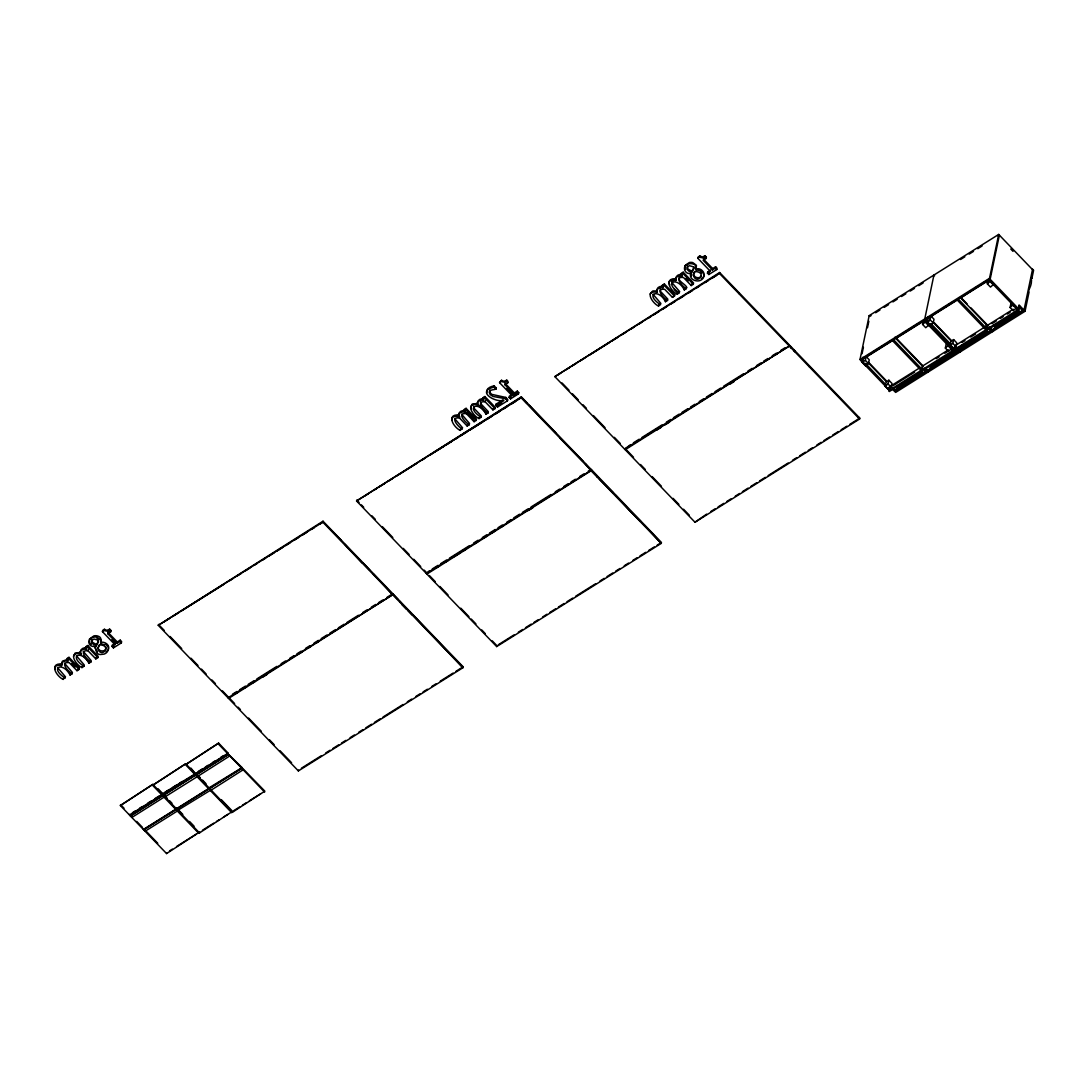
<?xml version="1.0" encoding="UTF-8"?>
<svg xmlns="http://www.w3.org/2000/svg" width="1088" height="1088" viewBox="0 0 1088 1088"><rect width="100%" height="100%" fill="white"/><g stroke="black" fill="none" stroke-linecap="round" stroke-linejoin="round"><path stroke-width="1.5" d="M100.667 643.579L100.735 639.948L97.077 637.214A6.174 5.005 11.8 0 0 93.568 637.201C88.454 637.69 86.85 645.143 92.453 646.394C97.947 645.334 93.405 656.064 102.15 654.337C107.454 654.677 111.207 647.346 105.726 644.545C96.737 645.347 104.965 637.69 97.349 635.922A6.174 5.005 11.8 0 0 93.84 635.909L89.352 639.214L89.597 642.763M164.125 796.307L164.397 797.246L162.697 795.627L130.424 816L166.573 853.563L199.009 832.429M164.805 795.994L165.118 796.797L197.322 776.614L197.2 775.717M177.507 810.125L177.725 811.09L175.902 808.411M210.378 789.507L210.65 790.459L208.651 788.542L176.419 808.765L176.637 808.085M227.95 752.937L218.62 743.131L186.198 764.266L218.62 743.131M241.849 767.38L228.534 754.351L196.262 774.724L228.534 754.351M98.138 647.102C97.43 652.378 107.739 652.202 105.835 646.816M650.08 293.95L652.868 290.931L657.288 290.945L657.016 292.25C644.096 289.952 652.297 303.334 658.553 306.054L660.878 303.457L652.895 294.154M57.487 667.502L65.47 676.804L63.145 679.388C56.889 676.668 48.688 663.299 61.608 665.584L62.37 661.178L66.654 659.695M68.068 659.818L67.796 661.123L66.654 659.926L66.926 658.621L68.979 657.342L79.342 668.1L79.07 669.406L77.017 670.698L69.278 662.66C59.051 661.314 68.299 671.84 72.134 673.758L70.081 675.036C63.036 661.178 48.634 667.379 65.198 678.096M63.145 679.388L63.417 678.096M66.654 659.926L68.979 657.342M70.081 675.036L70.353 673.744L66.939 670.194M72.134 673.758L72.406 672.452L64.423 663.15M80.43 653.793C79.41 649.89 83.028 646.843 86.89 648.026L85.734 646.83L87.802 645.538L98.151 656.309L97.893 657.601L95.826 658.893L88.087 650.855C77.86 649.509 87.122 660.035 90.943 661.953L88.89 663.245C81.858 649.386 67.442 655.588 84.007 666.305L81.954 667.597C75.711 664.877 67.51 651.494 80.43 653.793C79.07 650.23 83.83 648.475 86.618 649.318L85.462 648.122L85.734 646.83M77.017 670.698L79.342 668.1M81.233 655.207L81.505 653.902M81.954 667.597L82.226 666.291M85.462 648.122L87.802 645.538M84.007 666.305L84.279 664.999L76.296 655.697M88.087 650.855L88.359 649.55M88.89 663.245L89.162 661.939L83.477 656.037M90.943 661.953L91.215 660.661L83.232 651.358M95.771 646.762L95.989 645.415L95.254 648.244L97.553 651.685M95.826 658.893L96.098 657.601M112.01 646.394L114.893 644.586L102.449 631.652L102.721 630.346L104.421 629.286L106.842 630.319L109.711 629.19L110.962 630.496L110.69 631.802L107.739 633.651L117.001 643.266L119.952 641.417L120.224 640.125L121.638 641.58L121.366 642.886L113.424 647.863L112.01 646.394L112.282 645.102L115.165 643.294L111.778 639.758M102.449 631.652L104.421 629.286M107.739 633.651L108.011 632.346L110.962 630.496M104.149 630.591L107.875 631.298L109.711 629.19M113.424 647.863L113.696 646.558M114.893 644.586L115.165 643.294M117.001 643.266L117.273 641.974L120.224 640.125M161.867 794.158L162.098 795.192L129.853 815.402L120.36 805.542L152.796 784.407L162.765 794.77L195.01 774.547L194.956 773.378M234.6 703.542L228.793 697.49L228.589 698.414L298.37 770.916L462.944 667.719L463.148 666.808L393.366 594.293L228.018 697.816L158.25 625.314L323.027 521.206L392.795 593.708L392.605 594.619L322.823 522.118L323.027 521.206M129.853 815.402L162.126 795.042M120.36 805.542L152.796 784.407M130.424 816L162.697 795.627M162.765 794.77L195.038 774.398M195.609 774.996L163.336 795.369L195.609 774.996L197.05 776.478M166.573 853.563L166.763 852.638M185.708 763.762L153.272 784.897L185.708 763.762L195.69 774.126L227.922 753.916L227.922 753.018M195.69 774.126L227.963 753.753M163.377 795.206L199.485 832.918L199.675 832.007M228.018 697.816L228.222 696.905L222.401 690.853M199.485 832.918L231.921 811.784M196.289 774.574L232.397 812.287L232.601 811.362L221.34 799.666M232.397 812.287L264.833 791.139L241.604 767.326M298.37 770.916L298.561 770.005M427.094 573.145L426.904 574.07L496.672 646.571L661.259 543.374L661.45 542.463L591.668 469.948L426.333 573.471L356.551 500.97L521.329 396.862L591.097 469.363L590.906 470.274L521.138 397.773L521.329 396.862M362.1 562.931L344.896 544.313M391.544 593.531L373.198 573.716M228.589 698.414L393.366 594.293M434.343 452.078L462.876 434.194M434.751 451.833L437.458 450.405M401.785 604.479L406.422 608.926M406.708 609.28L402.193 604.221M407.796 610.409L412.257 615.046M458.714 416.595C457.694 412.692 461.312 409.646 465.174 410.829L464.902 412.121C462.114 411.278 457.354 413.032 458.714 416.595C445.794 414.297 453.995 427.679 460.238 430.399L462.577 427.802L454.594 418.499M426.333 573.471L429.379 570.765M461.53 414.161L469.513 423.463L469.241 424.755L467.174 426.047L459.517 418.01L459.789 416.704M464.902 412.121L463.746 410.924L464.018 409.632L466.086 408.34L476.449 419.111L476.177 420.403L474.11 421.695L466.385 413.658C456.144 412.311 465.406 422.838 469.241 424.755M460.238 430.399L460.51 429.094M463.746 410.924L466.086 408.34M466.385 413.658L466.643 412.352L473.28 419.247M467.174 426.047L467.446 424.742M477.537 404.79C476.503 400.887 480.121 397.854 483.997 399.024L482.841 397.827L484.894 396.535L495.258 407.306L494.986 408.612L492.932 409.89L485.194 401.853C474.966 400.506 484.228 411.046 488.05 412.95L485.996 414.242C478.951 400.384 464.549 406.586 481.114 417.302L479.06 418.594C472.804 415.874 464.603 402.506 477.537 404.79C476.177 401.227 480.937 399.486 483.725 400.33L482.569 399.133L482.841 397.827M474.11 421.695L474.382 420.403M478.326 406.205L478.598 404.913M479.06 418.594L479.332 417.302M482.569 399.133L484.894 396.535M481.114 417.302L481.386 416.01L474.137 408.367L473.538 406.246M485.194 401.853L485.466 400.561M485.996 414.242L486.268 412.95M488.05 412.95L488.322 411.658L481.073 404.015L480.474 401.894M502.819 399.922L496.142 404.11L495.87 405.402L497.461 407.062L507.511 400.751L505.58 398.738L493 396.44L490.171 394.631L489.233 392.319C489.41 388.212 499.419 391 493.911 387.178L494.183 385.886C490.878 386.335 485.466 388.552 486.866 392.795M495.761 389.3L496.155 387.926L494.183 385.886M495.883 389.218L496.155 387.926M492.932 409.89L493.204 408.598M492.075 415.874L463.61 433.459M509.116 397.406L511.999 395.583L499.555 382.65L501.514 380.297L503.934 381.317L506.804 380.188L508.069 381.507L507.797 382.799L504.846 384.649L514.107 394.278L517.058 392.414L517.33 391.122L518.731 392.591L518.473 393.883L510.53 398.861L509.116 397.406L509.388 396.1L512.271 394.291L506.614 388.416M499.555 382.65L501.514 380.297M497.461 407.062L497.733 405.756L502.044 403.05M504.846 384.649L505.118 383.357L514.379 392.972L514.107 394.278M501.255 381.589L504.982 382.296L506.804 380.188M505.58 398.738L505.852 397.433L491.708 394.359L489.641 392.142L489.967 390.034M507.511 400.751L507.783 399.459L505.852 397.433M510.53 398.861L510.789 397.569M511.999 395.583L512.271 394.291M461.897 666.631L412.95 615.033M496.672 646.571L496.862 645.66L492.211 640.818M633.542 457.273L625.396 448.814L625.206 449.725L694.974 522.226L859.561 419.03L859.751 418.118L789.983 345.617L624.634 449.14L554.853 376.625L719.63 272.517L789.412 345.018L789.208 345.943L719.44 273.428L719.63 272.517M559.708 437.866L583.032 461.353M589.859 469.186L585.344 463.76M591.478 470.873L591.668 469.948M426.904 574.07L591.695 470.356L597.421 476.299L596.945 476.857M599.352 479.06L613.387 492.891M624.634 449.14L630.55 444.625M657.016 292.25C655.656 288.687 660.416 286.933 663.204 287.776L662.062 286.579L662.334 285.287L664.387 283.995L674.75 294.766L674.478 296.058L672.425 297.35L664.686 289.313C654.459 287.966 663.707 298.493 667.542 300.41L665.489 301.702C658.444 287.844 644.028 294.046 660.606 304.762M658.553 306.054L658.825 304.749M662.062 286.579L664.387 283.995M665.489 301.702L665.761 300.397M667.542 300.41L667.814 299.118L660.566 291.475L660.307 288.918M672.425 297.35L674.75 294.766M675.838 280.446C674.818 276.542 678.422 273.51 682.298 274.679L682.026 275.985C679.238 275.142 674.478 276.882 675.838 280.446C662.918 278.161 671.119 291.53 677.362 294.25L679.687 291.666L671.704 282.363M629.49 510.367L615.699 495.298M630.061 510.966L640.628 521.193M682.026 275.985L680.87 274.788L681.142 273.482L683.21 272.204L693.559 282.962L693.287 284.267L691.234 285.559L683.495 277.508C673.268 276.162 682.53 286.702 686.351 288.606L684.298 289.898C677.266 276.039 662.85 282.241 679.415 292.958M677.362 294.25L677.634 292.958L674.234 289.408M680.87 274.788L683.21 272.204M684.298 289.898L686.623 287.314C685.862 284.24 676.07 280.432 679.701 276.678M686.351 288.606L686.623 287.314M691.125 273.374C684.066 275.142 681.496 264.806 688.976 263.867A6.174 5.005 11.8 0 1 692.485 263.881C697.666 263.69 694.511 271.007 697.911 270.164C701.257 270.314 704.97 273.605 703.664 277.154C700.386 284.689 686.664 279.942 691.397 272.068M691.179 273.428L691.451 272.122L691.043 276.202M691.234 285.559L691.506 284.254M707.418 273.061L710.301 271.252L697.857 258.305L698.129 257.013L699.829 255.952L702.25 256.972L705.119 255.843L706.37 257.162L706.098 258.454L703.147 260.304L712.409 269.933L715.36 268.083L715.632 266.778L717.046 268.246L716.774 269.538L708.832 274.516L707.418 273.061L709.621 270.545M696.075 270.232L696.415 265.309L692.757 262.575A6.174 5.005 11.8 0 0 689.248 262.562L684.76 265.866L685.005 269.43M697.857 258.305L699.829 255.952M699.557 257.244L703.283 257.951L705.119 255.843M708.832 274.516L709.104 273.224L707.69 271.755M710.301 271.252L710.573 269.946M712.409 269.933L712.681 268.627L715.632 266.778M660.198 542.286L644.096 524.81M738.806 293.556L738.997 292.631M694.974 522.226L706.615 514.134M625.206 449.725L789.983 345.617M789.874 346.623L790.065 345.712M791.017 347.82L791.207 346.895M791.194 347.997L791.384 347.072M793.655 350.554L793.846 349.629M793.818 350.73L794.009 349.806M794.961 351.914L795.151 351.002M809.146 366.656L809.336 365.731M998.689 234.437L989.522 278.31L990.202 279.018L860.703 360.223L860.01 359.516L869.176 315.642L998.689 234.437L1032.539 269.62M862.063 353.722L863.41 347.222M867.49 327.733L868.85 321.232M862.145 362.331L865.327 360.346L866.116 356.565L869.258 359.829L868.469 363.61L865.3 365.595L862.145 362.331L863.586 358.142M862.961 357.245L864.103 358.442L864.294 357.517M865.3 365.595L866.157 364.181M858.5 417.942L858.704 417.017M884.911 385.982L886.339 381.793L888.869 380.215L892.024 383.479L891.235 387.26L888.053 389.259L884.911 385.982L888.08 383.996L888.869 380.215M888.053 389.259L888.91 387.831M861.859 359.72L860.649 360.482L888.842 389.776L889.59 386.199M890.8 385.438L890.052 389.014L888.842 389.776M897.029 388.552L899.504 387.178L899.123 385.982M895.546 390.374L899.504 387.178M925.33 321.83L925.97 321.422L929.111 324.7L925.738 327.706L922.583 324.442L923.372 320.647M922.583 324.442L925.97 321.422M926.908 321.735L930.077 319.736L930.866 315.955L934.007 319.233L933.218 323.014L930.05 324.999L926.908 321.735L928.336 317.546M927.71 316.649L928.853 317.832L929.057 316.921M930.05 324.999L930.906 323.571M921.822 369.09L893.629 339.796L892.418 340.558L920.611 369.852L921.822 369.09L922.57 365.514M920.04 371.198L922.393 373.633L922.556 372.817M930.947 366.126L931.151 368.138L927.384 370.505M948.097 345.481L948.736 345.073L951.878 348.35L948.491 351.356L945.35 348.092L946.138 344.311M945.35 348.092L948.736 345.073M949.661 345.386L951.102 341.197L953.632 339.606L956.774 342.883L955.985 346.664L952.816 348.65L949.661 345.386L952.83 343.4L953.632 339.606M952.816 348.65L953.02 347.63L950.926 345.454M953.931 347.534L954.067 350.907M955.305 346.025L954.815 348.418L952.381 349.942L928.88 325.516M951.742 351.22L954.094 353.654L954.271 352.838M957.005 350.934L956.121 350.826M961.506 347.534L962.118 348.296L961.37 347.521M963.873 345.386L964.077 347.398L960.31 349.765M990.08 281.221L990.719 280.826L993.874 284.09L990.488 287.096L987.333 283.832L988.135 280.051M1013.608 305.674L988.938 280.038L990.148 279.276L999.369 235.158L998.158 235.919M987.333 283.832L990.719 280.826M986.585 328.494L958.378 299.2L957.168 299.962L985.361 329.256L986.585 328.494L987.333 324.918L986.109 325.679M984.79 330.589L987.142 333.037L986.789 331.69M995.697 325.516L995.914 327.542L992.134 329.909M1012.846 304.885L1013.486 304.477L1016.627 307.741L1013.241 310.76L1010.099 307.482L1010.888 303.702M1010.099 307.482L1013.486 304.477M1018.966 305.606L1019.66 306.326L1018.817 310.311L889.318 391.517L888.624 390.796L1018.137 309.59L1019.102 304.994L1025.032 311.277L895.669 392.401L894.635 391.326M1025.032 311.277L1029.03 292.155C1027.521 290.006 1031.71 287.15 1031.533 280.051C1030.241 280.31 1030.907 275.958 1031.846 278.542M1031.886 278.501L1033.6 270.273L1032.566 269.198L1023.998 310.202L894.567 391.367L892.582 389.3M108.528 649.196C109.997 644.926 104.802 641.43 100.939 642.274M98.518 640.927L96.818 644.123L95.39 643.96L92.412 642.26L92.004 639.159M687.412 265.812L687.82 268.913L690.798 270.626L692.226 270.776L693.926 267.58A3.087 2.502 11.8 0 0 693.954 266.818M129.39 814.354L129.88 815.252M98.559 645.973L99.171 644.953M694.579 271.619C690.649 275.645 698.428 280.323 701.107 276.121M671.84 281.901L672.765 281.03M107.984 650.162L106.08 651.862M132.206 817.428L130.451 815.85M701.488 278.528C707.594 275.386 701.91 267.213 696.347 268.94M706.37 257.162L703.419 259.012L712.681 268.627M514.379 392.972L517.33 391.122M495.87 405.402L503.88 400.384C494.618 402.859 476.163 391.054 493.911 387.178M513.441 395.91L518.731 392.591M492.823 415.154L519.928 398.154M158.25 625.314L322.823 522.118M356.551 500.97L521.138 397.773M554.853 376.625L719.44 273.428M163.989 621.874L170.231 617.998M172.57 616.488L178.867 612.585M181.166 611.102L199.784 599.434M200.45 599.053L203.334 597.244M204.082 596.741L220.592 586.418M221.258 585.97L224.114 584.174M229.854 580.57L232.71 578.775M237.007 576.082L241.305 573.39M245.602 570.697L249.9 568.004M254.184 565.311L257.054 563.516M262.779 559.926L265.649 558.13M268.505 556.335L274.23 552.745M277.1 550.95L282.826 547.359M285.695 545.564L289.979 542.871M294.277 540.178L298.574 537.486M302.872 534.793L307.17 532.1M311.467 529.407L314.323 527.612M320.049 524.008L322.918 522.213M365.146 495.734L368.016 493.938M373.742 490.348L376.611 488.553M379.467 486.758L385.193 483.167M388.062 481.372L392.36 478.679M396.658 475.986L416.704 463.42M422.43 459.83L425.286 458.034M429.583 455.328L433.881 452.635M438.178 449.942L444.394 446.053M446.774 444.557L451.316 441.701M455.355 439.171L458.252 437.362M461.081 435.581L466.82 431.99M469.431 430.345L473.974 427.502M474.98 426.877L482.569 422.117M486.853 419.424L491.15 416.731M495.448 414.038L500.031 411.169M504.043 408.653L506.954 406.817M511.115 404.206L515.494 401.472M557.736 374.979L560.592 373.184M566.318 369.594L569.187 367.798M572.043 366.003L576.341 363.31M580.638 360.618L584.936 357.925M589.234 355.232L609.28 342.666M612.136 340.87L617.862 337.28M622.159 334.587L626.457 331.894M630.754 329.202L633.624 327.393M639.35 323.802L642.206 322.007M647.931 318.417L650.801 316.622M653.657 314.826L659.396 311.236M662.252 309.441L666.55 306.748M670.847 304.055L675.145 301.362M679.442 298.67L683.726 295.977M688.024 293.284L692.322 290.591M696.619 287.898L699.489 286.103M705.214 282.513L708.07 280.718M712.368 278.025L716.666 275.332M232.506 694.212L236.803 691.519M239.659 689.724L245.385 686.134M248.254 684.338L253.98 680.748M256.836 678.953L276.869 666.386M281.166 663.694L285.464 661.001M289.748 658.308L294.046 655.629M296.915 653.834L301.199 651.141M305.497 648.448L309.794 645.755M314.078 643.062L318.376 640.37M321.246 638.574L326.958 634.984M329.827 633.189L335.553 629.598M338.409 627.803L344.134 624.213M347.004 622.418L358.455 615.237M362.739 612.544L367.037 609.851M371.334 607.158L375.618 604.479M378.488 602.684L382.772 599.991M387.07 597.298L391.367 594.606M432.249 568.97L437.974 565.379M440.83 563.584L446.556 559.994M449.426 558.198L469.458 545.632M473.742 542.939L478.04 540.246M482.338 537.554L486.622 534.874M489.491 533.079L495.217 529.489M498.073 527.694L502.37 525.001M506.668 522.308L510.952 519.615M513.822 517.82L519.547 514.23M522.403 512.434L528.129 508.844M530.998 507.049L551.031 494.482M555.329 491.79L559.613 489.097M563.91 486.404L568.208 483.711M571.064 481.93L575.362 479.237M579.646 476.544L583.943 473.851M588.241 471.158L591.097 469.363M633.406 442.83L639.132 439.239M642.002 437.444L662.034 424.878M666.332 422.185L670.616 419.492M673.486 417.697L679.211 414.12M682.067 412.325L687.793 408.734M690.662 406.939L694.946 404.246M699.244 401.554L703.542 398.861M706.398 397.066L712.123 393.475M714.993 391.68L720.718 388.09M723.574 386.294L743.607 373.728M747.905 371.035L752.202 368.342M756.486 365.65L760.784 362.957M763.64 361.175L767.938 358.482M772.235 355.79L776.519 353.097M780.817 350.404L785.114 347.711M766.428 360.536L769.202 358.782M774.765 355.3L777.553 353.559M235.43 693.75L238.286 691.954M243.998 688.378L246.84 686.596M252.552 683.019L255.408 681.224M299.431 653.616L302.287 651.834M307.999 648.244L310.842 646.462M316.554 642.886L319.41 641.09M436.846 567.514L439.715 565.706M445.468 562.102L448.351 560.306M454.104 556.689L459.843 553.085M462.726 551.29L465.596 549.481M474.898 543.646L477.782 541.851M483.534 538.234L486.404 536.438M492.157 532.834L495.04 531.026M500.793 527.422L503.662 525.613M527.585 510.558L533.283 506.981M262.97 677.022L267.267 674.329M528.564 510.476L532.862 507.783M656.717 430.127L661.014 427.434M665.298 424.742L669.596 422.049M729.735 384.336L734.033 381.643M871.08 315.602L869.87 316.35L869.176 315.642M875.622 312.746L879.934 310.039M884.258 307.333L888.57 304.626M892.894 301.92L897.206 299.214M901.517 296.507L905.842 293.801M910.153 291.094L914.478 288.388M918.789 285.682L923.1 282.975M960.514 259.515L964.838 256.809M969.15 254.102L973.474 251.396M977.786 248.69L982.097 245.983M132.505 812.682L135.32 810.927M139.522 808.289L142.324 806.534M147.927 803.026L150.729 801.258M154.945 798.619L159.147 795.981M165.43 792.05L168.232 790.296M172.434 787.658L176.637 785.019M179.438 783.265L182.254 781.497M198.342 771.406L202.545 768.767M205.346 767.013L208.162 765.258M212.364 762.62L215.166 760.866M220.769 757.343L223.57 755.589M129.594 814.953L161.84 794.743M194.752 774.098L162.547 793.737M227.678 753.467L195.432 773.677L190.985 768.128M860.01 359.516L989.522 278.31M867.082 355.776L869.856 354.035M874.031 351.41L885.156 344.434M887.944 342.693L890.718 340.952M898.851 335.852L895.873 338.518L925.086 320.212M901.626 334.111L905.801 331.5M908.589 329.746L919.714 322.769M934.619 313.426L937.394 311.685M941.569 309.074L945.744 306.449M948.518 304.708L952.694 302.097M971.951 290.02L960.622 297.922L989.835 279.602M974.726 288.279L978.901 285.654M981.689 283.914L987.251 280.432M131.961 817.401L164.125 797.123M229.962 755.834L197.989 776.179L197.717 775.241L200.206 777.702M864.103 358.442L893.316 340.122M928.853 317.832L958.066 299.526M929.111 324.7L928.472 325.094L924.188 320.634L926.609 319.11L928.962 321.558M143.657 828.634L143.494 829.396L175.739 809.186M241.577 767.897L209.44 787.603M143.494 829.396L145.207 831.178L177.453 810.968M210.365 790.323L178.242 810.03M243.29 769.692L211.317 790.038L211.113 789.344M890.895 385.914L919.686 367.866M922.556 366.058L948.464 349.819M955.658 345.304L1013.214 309.223M892.758 385.9L897.342 383.017M898.307 382.405L905.978 377.604M906.644 377.182L909.418 375.442M910.289 374.898L914.614 372.191M936.197 358.659L939.066 356.85M944.833 353.246L947.702 351.438M962.091 342.407L964.974 340.612M970.727 336.994L975.555 333.975M992.052 323.626L996.214 321.014M1000.389 318.403L1003.163 316.662M1007.325 314.051L1010.113 312.31M1017.13 309.332L1018.354 308.57L990.148 279.276M899.395 385.37L920.802 371.96M931.165 365.459L938.305 360.985M941.147 359.19L946.859 355.613M949.715 353.831L952.571 352.036M967.001 342.978L985.551 331.35M994.486 325.747L1017.321 311.44M897.845 386.879L922.094 371.674M931.042 366.071L953.863 351.75M964.022 345.386L986.843 331.078M994.364 326.359L1017.185 312.052M897.709 387.546L922.107 372.232M930.893 366.738L956.583 350.635M963.886 346.052L986.707 331.745M995.656 326.128L1019.021 312.242M956.624 351.356L957.644 350.73M960.881 348.69L964.254 346.582M897.369 388.906L925.086 371.525M931.192 367.69L954.802 352.879M956.202 352.009L957.671 351.098M961.316 348.813L989.182 331.337M994.554 327.964L1022.421 310.488M922.393 373.633L926.16 371.266M954.094 353.654L957.875 351.288M987.142 333.037L990.923 330.67M1022.625 310.692L1018.858 313.058L1016.505 310.61M169.565 850.884L172.366 849.13M176.582 846.491L196.207 834.183M202.477 830.239L213.697 823.208M216.498 821.454L219.3 819.699M223.516 817.061L227.718 814.422M234.002 810.478L239.605 806.97M242.406 805.215L246.609 802.577M249.41 800.809L260.63 793.778M301.43 768.21L321.463 755.643M325.747 752.95L330.045 750.258M332.914 748.462L338.64 744.872M341.496 743.077L345.794 740.384M350.078 737.691L354.375 734.998M358.673 732.306L362.957 729.613M365.826 727.818L371.552 724.227M374.408 722.432L380.134 718.855M383.003 717.06L403.036 704.494M407.334 701.801L411.618 699.108M415.915 696.415L420.213 693.722M423.069 691.927L427.366 689.234M431.664 686.542L435.948 683.849M440.246 681.156L453.125 673.078M455.981 671.282L463.148 666.808M498.304 644.762L514.039 634.889M518.337 632.196L522.634 629.503M525.49 627.708L531.216 624.118M534.072 622.322L538.37 619.63M542.667 616.937L546.951 614.244M549.821 612.449L555.546 608.858M558.402 607.063L564.128 603.473M566.998 601.678L572.723 598.101M575.579 596.306L595.612 583.739M599.91 581.046L604.207 578.354M607.063 576.558L612.789 572.968M615.645 571.173L619.942 568.48M624.24 565.787L628.538 563.094M632.822 560.402L637.119 557.709M639.975 555.914L645.701 552.323M648.57 550.528L654.296 546.938M657.152 545.156L660.022 543.361M710.913 511.442L715.21 508.749M718.066 506.954L723.792 503.363M726.662 501.568L730.946 498.875M735.243 496.182L739.541 493.49M742.397 491.694L748.122 488.104M750.992 486.309L756.718 482.718M759.574 480.923L765.299 477.346M768.155 475.551L788.202 462.985M792.486 460.292L796.783 457.599M799.639 455.804L805.365 452.214M808.234 450.418L812.518 447.726M816.816 445.033L821.114 442.34M823.97 440.545L829.695 436.954M832.565 435.159L838.29 431.569M841.146 429.774L846.872 426.183M849.728 424.402L859.751 418.118M459.517 418.01C449.222 416.582 458.388 427.176 462.305 429.107M67.796 661.123C65.008 660.28 60.262 662.021 61.608 665.584M676.11 279.154C672.574 277.481 666.509 280.867 669.909 284.811M477.795 403.498L472.274 403.974L470.682 407.334M458.986 415.29C455.981 414.079 450.242 416.01 452.186 419.995M80.702 652.487L75.167 652.977L73.59 656.322M61.88 664.292C58.874 663.068 53.135 665.013 55.094 668.998M208.651 788.542L208.814 787.78M164.886 795.872L167.28 798.347M96.737 637.949L97.784 638.71M90.25 643.579L91.324 644.436M1010.738 248.989L1013.023 251.369M1018.871 306.789L1022.856 310.923M1018.137 309.59L1018.817 310.311M990.515 281.846L993.657 285.11M1013.268 305.497L1016.423 308.774M993.562 325.094L995.914 327.542M961.438 298.017L967.218 304.014M970.972 307.918L988.013 325.625M989.318 326.985L992.297 330.086M960.16 297.432L987.89 326.237M991.766 330.426L992.786 331.5M991.63 330.507L992.664 331.582M988.108 327.746L991.086 330.847M934.619 275.754L933.926 275.046L924.773 318.906L925.453 319.627M961.724 344.95L964.077 347.398M934.293 322.742L951.619 340.748M957.957 347.33L960.527 350.01M933.014 322.157L951.497 341.36M930.077 319.736L933.218 323.014M952.83 343.4L955.985 346.664M959.385 350.73L960.418 351.791M957.331 348.704L960.282 351.873M955.522 348.854L958.106 351.533M931.314 324.006L951.279 344.746M925.398 319.872L953.591 349.18M925.752 322.442L928.907 325.72M948.518 346.106L951.66 349.37M928.798 365.704L931.151 368.138M895.533 337.416L923.263 366.234M925.031 368.07L927.547 370.682M894.73 337.334L923.127 366.846M927.017 371.022L928.037 372.096M926.881 371.117L927.901 372.178M923.807 368.832L926.337 371.443M896.974 385.56L899.327 388.008M868.51 362.277L886.149 380.596M892.799 387.505L895.778 390.606M868.251 362.753L886.747 381.97M865.327 360.346L868.469 363.61M888.08 383.996L891.235 387.26M865.382 363.378L886.53 385.356M862.362 361.311L865.504 364.575M704.847 257.149L706.098 258.454M715.36 268.083L716.774 269.538M789.779 346.528L859.561 419.03M682.938 273.496L693.287 284.267M685.984 278.514L688.187 280.813M664.115 285.301L674.478 296.058M662.334 285.287L663.476 286.484C660.688 285.641 655.928 287.382 657.288 290.945M562.034 382.962L569.01 390.211M572.492 393.842L578.313 399.881M582.964 404.709L586.446 408.34M593.422 415.589L605.05 427.666M614.366 437.335L620.174 443.374M640.519 464.522L645.17 469.35M652.147 476.598L661.45 486.268M673.078 498.345L678.898 504.397M683.55 509.225L689.357 515.263M506.532 381.494L507.797 382.799M517.058 392.414L518.473 393.883M527.068 403.199L521.356 397.256L527 403.512M529.135 405.348L555.791 433.051M591.641 470.669L597.353 476.612M591.233 470.914L661.259 543.374M496.142 404.11L497.733 405.756M484.622 397.841L494.986 408.612M485.126 411.767L478.951 405.321M465.814 409.646L476.177 420.403M356.742 500.058L359.067 502.466M361.393 504.886L363.718 507.307M371.865 515.766L375.346 519.384M382.337 526.633L392.795 537.513M403.267 548.393L409.074 554.431M413.726 559.259L420.702 566.522M424.198 570.139L426.523 572.56M429.42 575.566L435.227 581.604M439.878 586.446L448.025 594.905M460.822 608.192L468.955 616.651M471.281 619.072L475.932 623.9M481.753 629.952L485.234 633.57M333.336 532.304L341.428 540.709M362.794 562.904L369.73 570.112M393.394 594.701L397.963 599.461M399.799 601.365L400.547 602.126M399.731 601.664L400.479 602.439M393.176 595.218L462.944 667.719M158.44 624.403L164.261 630.442M170.068 636.48L181.696 648.57M190.998 658.226L197.975 665.489M201.47 669.106L206.122 673.948M211.929 679.986L215.424 683.604M238.095 707.159L240.421 709.58M248.554 718.039L261.351 731.326M269.484 739.786L274.135 744.627M279.956 750.666L291.584 762.742M109.439 630.482L110.69 631.802M119.952 641.417L121.366 642.886M218.43 744.042L227.922 753.916M228.494 754.501L264.642 792.064M108.011 632.346L117.273 641.974M87.53 646.843L97.893 657.601M202.518 780.11L206.013 783.727M185.518 764.687L195.01 774.547M195.582 775.146L231.73 812.709M68.707 658.634L79.07 669.406M71.754 663.653L75.072 667.094M158.073 788.773L162.67 793.546M169.606 800.754L171.931 803.162M178.296 809.771L182.798 814.45M189.543 821.467L194.045 826.146M152.606 785.332L162.098 795.192M162.67 795.79L198.818 833.34M120.55 804.617L124.005 808.207M136.694 821.399L142.501 827.424M145.37 830.416L157.76 843.282M700.318 272.136L701.243 273.469M471.009 408.204L471.607 409.156M98.314 639.431A3.087 2.502 11.8 0 1 98.546 640.152M97.866 648.394C101.225 659.423 112.554 645.252 99.81 644.885L97.866 648.394M693.274 275.06C696.633 286.09 707.962 271.905 695.218 271.538L693.274 275.06M143.779 829.695L176.025 809.486L143.779 829.695M176.705 809.05L208.937 788.841L176.705 809.05M209.617 788.419L241.862 768.196L209.617 788.419M598.101 477.02L598.781 478.094L598.101 477.02M98.246 642.219L96.546 645.415L93.976 644.898L91.474 642.559L91.732 640.451L93.962 639.037L97.512 640.002A3.087 2.502 11.8 0 1 98.246 642.219M693.654 268.886L691.954 272.082L689.384 271.565L686.882 269.212L687.14 267.118L689.37 265.69L692.92 266.669A3.087 2.502 11.8 0 1 693.654 268.886"/></g></svg>
